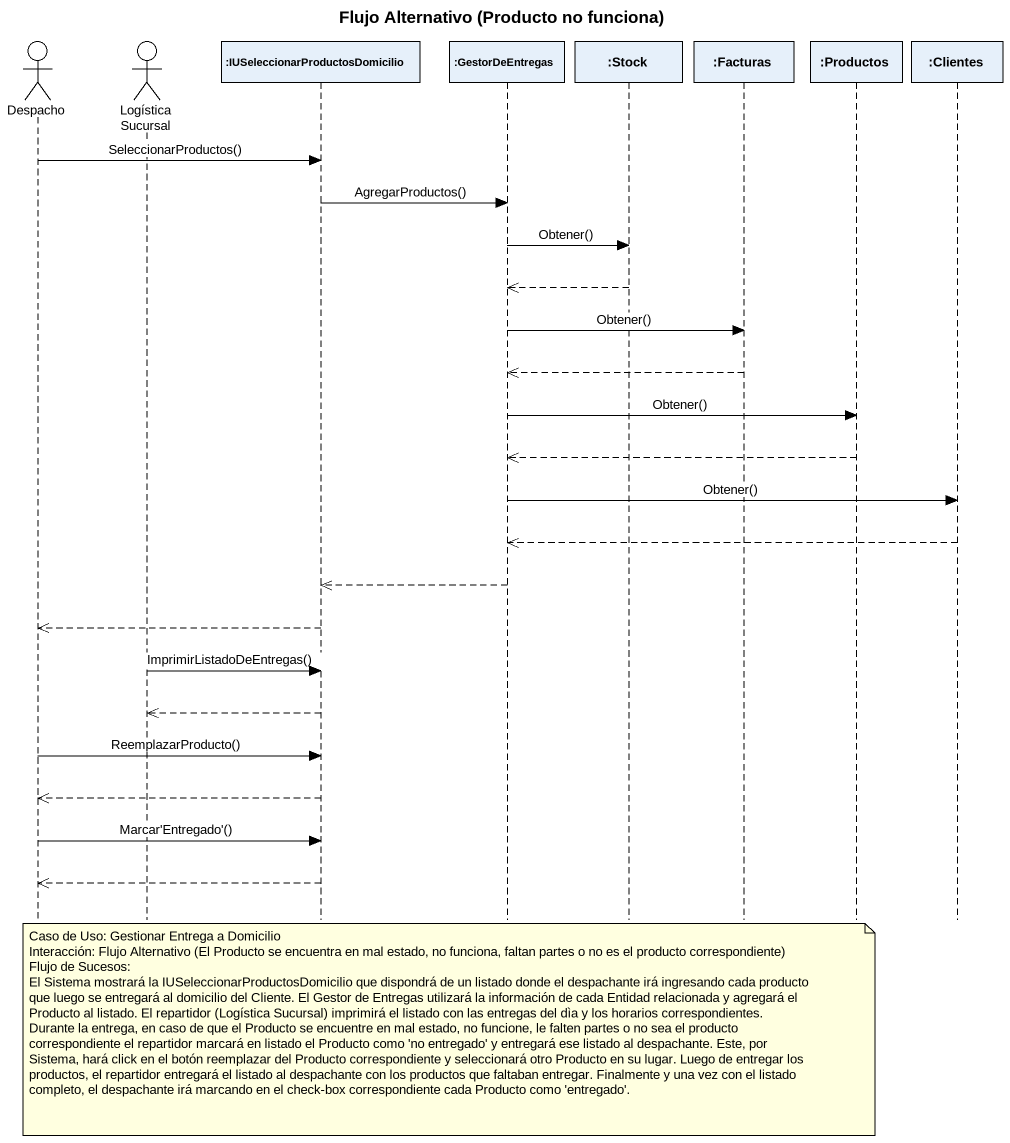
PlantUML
@startuml
title Flujo Alternativo (Producto no funciona)
hide footbox
actor Despacho
actor "Logística Sucursal" as Logística_Sucursal
participant ":IUSeleccionarProductosDomicilio" as IUSeleccionarProductosDomici
participant ":GestorDeEntregas" as GestorDeEntregas
participant ":Stock" as Stock
participant ":Facturas" as Facturas
participant ":Productos" as Productos
participant ":Clientes" as Clientes

Despacho -> IUSeleccionarProductosDomici : SeleccionarProductos()
IUSeleccionarProductosDomici -> GestorDeEntregas : AgregarProductos()
GestorDeEntregas -> Stock : Obtener()
Stock -->> GestorDeEntregas
GestorDeEntregas -> Facturas : Obtener()
Facturas -->> GestorDeEntregas
GestorDeEntregas -> Productos : Obtener()
Productos -->> GestorDeEntregas
GestorDeEntregas -> Clientes : Obtener()
Clientes -->> GestorDeEntregas
GestorDeEntregas -->> IUSeleccionarProductosDomici
IUSeleccionarProductosDomici -->> Despacho
Logística_Sucursal -> IUSeleccionarProductosDomici : ImprimirListadoDeEntregas()
IUSeleccionarProductosDomici -->> Logística_Sucursal
Despacho -> IUSeleccionarProductosDomici : ReemplazarProducto()
IUSeleccionarProductosDomici -->> Despacho
Despacho -> IUSeleccionarProductosDomici : Marcar'Entregado'()
IUSeleccionarProductosDomici -->> Despacho
note over GestorDeEntregas
  Caso de Uso: Gestionar Entrega a Domicilio
  Interacción: Flujo Alternativo (El Producto se encuentra en mal estado, no funciona, faltan partes o no es el producto correspondiente)
  Flujo de Sucesos:
  El Sistema mostrará la IUSeleccionarProductosDomicilio que dispondrá de un listado donde el despachante irá ingresando cada producto que luego se entregará al domicilio del Cliente. El Gestor de Entregas utilizará la información de cada Entidad relacionada y agregará el Producto al listado. El repartidor (Logística Sucursal) imprimirá el listado con las entregas del dìa y los horarios correspondientes.
  Durante la entrega, en caso de que el Producto se encuentre en mal estado, no funcione, le falten partes o no sea el producto correspondiente el repartidor marcará en listado el Producto como 'no entregado' y entregará ese listado al despachante. Este, por Sistema, hará click en el botón reemplazar del Producto correspondiente y seleccionará otro Producto en su lugar. Luego de entregar los productos, el repartidor entregará el listado al despachante con los productos que faltaban entregar. Finalmente y una vez con el listado completo, el despachante irá marcando en el check-box correspondiente cada Producto como 'entregado'.
end note
@enduml
